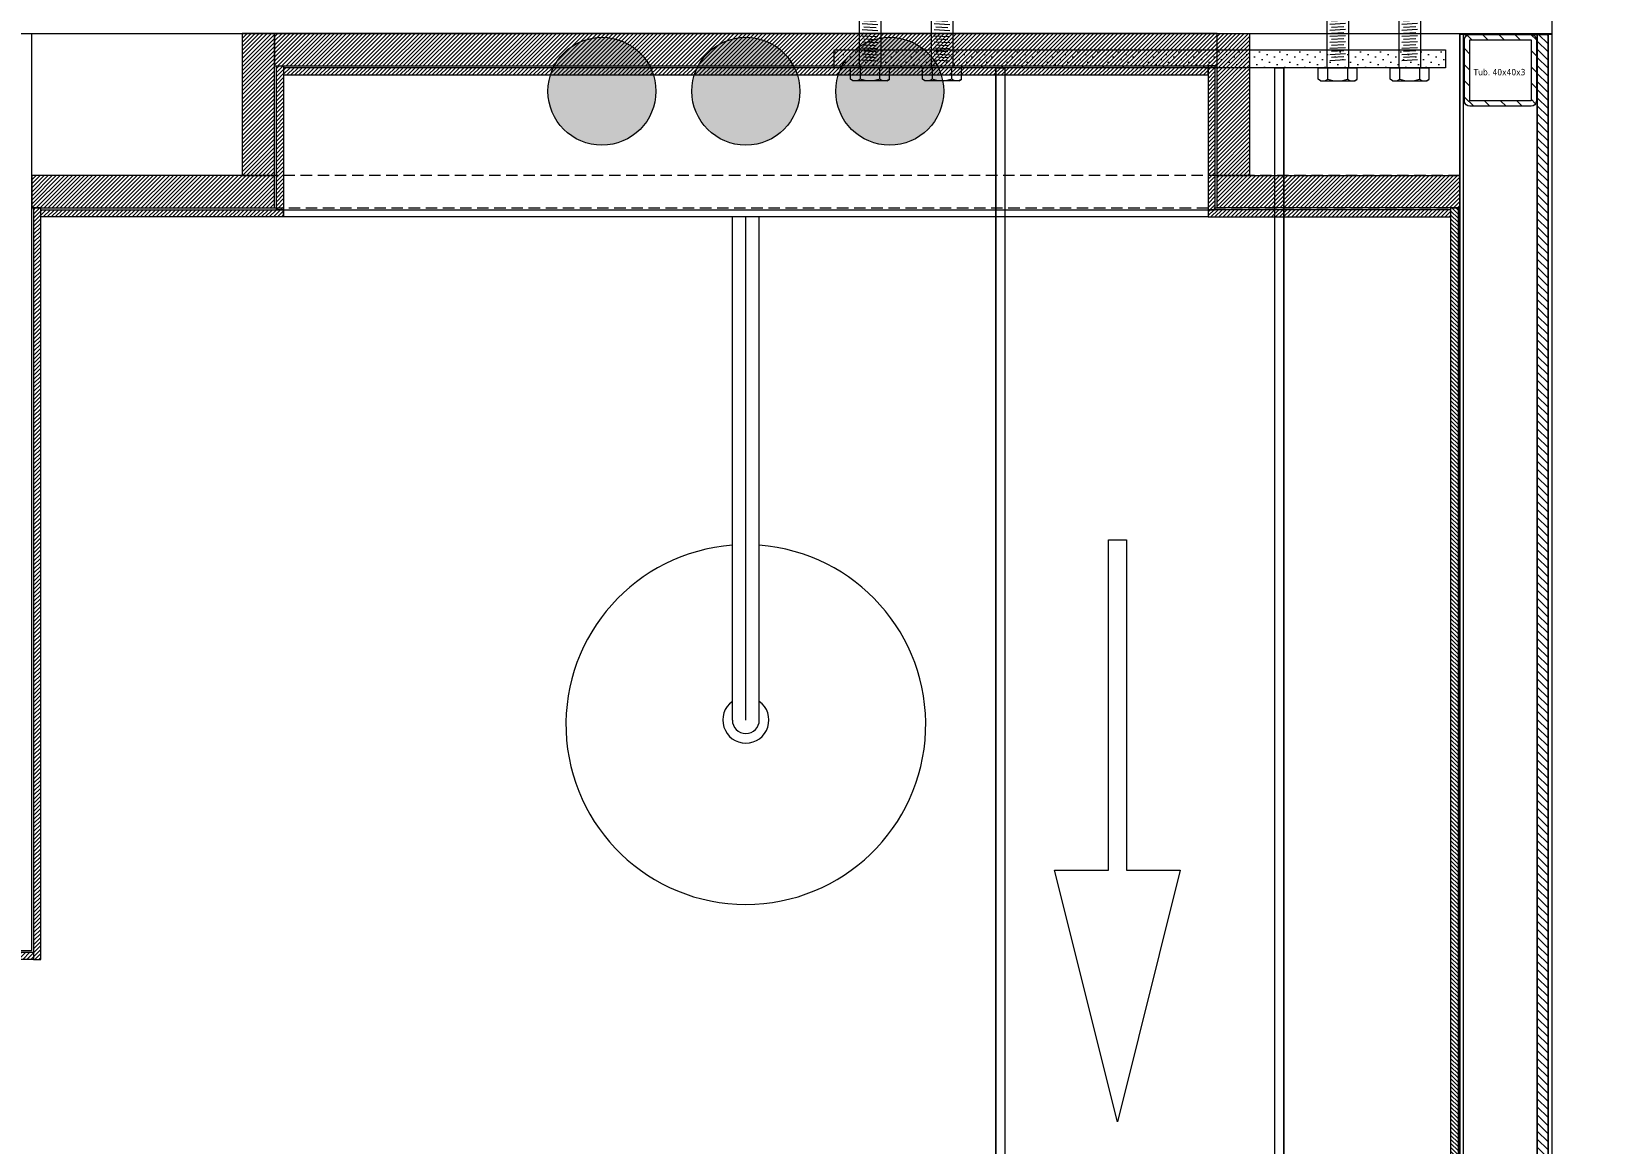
# Model space of a CAD drawing. Header units: millimetres. Extents: x -853320 to 19484, y -510814 to 9708.
# Drawn here: x 14987 to 15869, y 7267 to 7885 of the extents above; entities that cross this region are included whole.
import ezdxf

# ---------------------------------------------------------------- set-up
doc = ezdxf.new("R2010")
doc.units = ezdxf.units.MM
doc.linetypes.add('NASCOSTA', pattern=[9.524999999999999, 6.35, -3.175])
doc.linetypes.add('TRATTOPUNTO', pattern=[25.4, 12.7, -6.35, 0, -6.35])
doc.layers.add('assi', color=1, linetype='TRATTOPUNTO')
doc.layers.add('DS_ST_quote 1_50', color=7, linetype='Continuous')
for name, color, linetype, lineweight in [('F_ESCURSORI_slider', 7, 'Continuous', 0), ('F_IMPIANTO IDRAULICO', 7, 'Continuous', 5), ('F_MINERAL WALL', 6, 'Continuous', 5), ('F_MULTI laminato OPACO', 1, 'Continuous', 5), ('F_MULTI OKUME', 30, 'Continuous', 5), ('F_RIV.to PARETI e SOFFITTO_slider', 7, 'Continuous', 5), ('F_SANITARI', 5, 'Continuous', 5)]:
    doc.layers.add(name, color=color, linetype=linetype, lineweight=lineweight)
doc.layers.add('F_PARETI_slider', color=1, linetype='Continuous', lineweight=5, true_color=0xff0000)
doc.styles.add('ARIAL', font='arial.ttf')
doc.styles.add('Tahoma', font='tahoma.ttf')
doc.dimstyles.new('ISO-100', dxfattribs={"dimtxt": 100, "dimasz": 5, "dimexe": 0.25, "dimexo": 6, "dimgap": 6, "dimtad": 1, "dimtxsty": 'ARIAL', "dimblk": 'ARCHTICK', "dimcen": 2.5, "dimdle": 15, "dimse1": 1, "dimse2": 1, "dimclrd": 256, "dimclre": 256, "dimclrt": 256, "dimadec": 0, "dimazin": 0, "dimtfac": 1, "dimtmove": 0, "dimatfit": 3, "dimldrblk": 'ARCHTICK', "dimfxl": 1, "dimlwd": -1, "dimlwe": -1, "dimarcsym": 0})
pattern_1 = [(45, (-810870.6827330281, -495717.8326504294), (-1.122532015133644, 1.122532015133644), [])]

# ---------------------------------------------------------------- blocks, each defined once
blk = doc.blocks.new('BAGNO_camera doppia_rev.02_pianta')
at = {"layer": 'F_MINERAL WALL', "transparency": 33554508}
h = blk.add_hatch(dxfattribs=at)
h.set_pattern_fill('ANSI31', color=256, scale=0.5)
h.set_pattern_definition([(45, (-810760.6802330285, -495717.8326504292), (-1.122532015133644, 1.122532015133644), [])])
h.paths.add_polyline_path([(33015.6163249009, 22898.6603332865), (33015.6163249016, 22978.6603332858), (33019.61632490207, 22978.6603332858), (33019.61632490137, 22898.6603332865)])
h = blk.add_hatch(dxfattribs=at)
h.set_pattern_fill('ANSI31', color=256, scale=0.5)
h.set_pattern_definition([(45, (-810832.6827330282, -495722.8326504292), (-1.122532015133644, 1.122532015133644), [])])
h.paths.add_polyline_path([(33533.6163249009, 22977.6603332858), (33019.61632490207, 22977.6603332858), (33019.61632490207, 22973.66033328534), (33533.6163249009, 22973.66033328534)])
h = blk.add_hatch(dxfattribs=at)
h.set_pattern_fill('ANSI31', color=256, scale=0.5)
h.set_pattern_definition([(45, (-810836.6802330283, -495717.8326504294), (-1.122532015133644, 1.122532015133644), [])])
h.paths.add_polyline_path([(33537.61632490242, 22898.6603332865), (33537.61632490149, 22978.66033328417), (33533.61632490102, 22978.66033328417), (33533.61632490195, 22898.6603332865)])
at = {"layer": 'F_MINERAL WALL'}
h = blk.add_hatch(dxfattribs=at)
h.set_pattern_fill('ANSI31', color=256, scale=0.5, angle=-1.272221872585407e-14)
h.set_pattern_definition([(44.99999999999999, (853.4978000000046, -643.9999999999891), (-1.122532015133644, 1.122532015133644), [])])
h.paths.add_polyline_path([(32884.6163249016, 22899.66033328639), (32880.6163249016, 22899.66033328639), (32880.6163249016, 22481.66035002907), (32884.6163249016, 22481.66035002907)])
at = {"layer": 'F_MINERAL WALL', "transparency": 33554508}
h = blk.add_hatch(dxfattribs=at)
h.set_pattern_fill('ANSI31', color=256, scale=0.5)
h.set_pattern_definition([(45, (-810760.6802330283, -495717.8326504294), (-1.122532015133644, 1.122532015133644), [])])
h.paths.add_polyline_path([(33019.61632490137, 22894.66033328604), (32884.6163249016, 22894.66033328592), (32884.6163249016, 22898.66033328639), (33019.61632490137, 22898.6603332865)])
h = blk.add_hatch(dxfattribs=at)
h.set_pattern_fill('ANSI31', color=256, scale=0.5)
h.set_pattern_definition([(45, (-810823.1802330283, -495717.8326504294), (-1.122532015133644, 1.122532015133644), [])])
h.paths.add_polyline_path([(33533.616324902, 22894.66033328604), (33668.61632490137, 22894.66033328592), (33668.61632490137, 22898.66033328639), (33533.616324902, 22898.6603332865)])
at = {"layer": 'F_MINERAL WALL'}
h = blk.add_hatch(dxfattribs=at)
h.set_pattern_fill('ANSI31', color=256, scale=0.5, angle=-90.00000000000001)
h.set_pattern_definition([(315, (11801.95599161621, 55629.77885818525), (1.122532015133644, 1.122532015133644), [])])
h.paths.add_polyline_path([(33668.61632490138, 21843.66033328577), (33668.61632490137, 22899.66033328639), (33672.61632490184, 22899.66033328639), (33672.61632490184, 21843.66033328577)])
h = blk.add_hatch(dxfattribs=at)
h.set_pattern_fill('ANSI31', color=256, scale=0.5, angle=-1.272221872585407e-14)
h.set_pattern_definition([(44.99999999999999, (0, 0), (-1.122532015133644, 1.122532015133644), [])])
h.paths.add_polyline_path([(32858.61632490143, 22485.66035002907), (32880.6163249016, 22485.66035002907), (32880.6163249016, 22481.66035002907), (32858.61632490143, 22481.66035002907)])
at = {"layer": 'F_MULTI OKUME', "transparency": 33554508}
h = blk.add_hatch(dxfattribs=at)
h.set_pattern_fill('ANSI31', color=256, scale=0.5)
h.set_pattern_definition([(45, (-810798.6827330284, -495717.8326504294), (-1.122532015133644, 1.122532015133644), [])])
h.paths.add_polyline_path([(32996.61632490138, 22996.66033328522), (32996.61632490138, 22917.66033328592), (33014.61632490091, 22917.66033328592), (33014.61632490091, 22996.66033328522)])
h = blk.add_hatch(dxfattribs=at)
h.set_pattern_fill('ANSI31', color=256, scale=0.5)
h.set_pattern_definition([(45, (-810829.1827330283, -495722.8326504294), (-1.122532015133644, 1.122532015133644), [])])
h.paths.add_polyline_path([(33538.6163249024, 22996.66033328371), (33014.61632490091, 22996.66033328522), (33014.61632490091, 22978.66033328569), (33538.6163249024, 22978.66033328417)])
h = blk.add_hatch(dxfattribs=at)
h.set_pattern_fill('ANSI31', color=256, scale=0.5)
h.set_pattern_definition(pattern_1)
h.paths.add_polyline_path([(33556.61632490194, 22996.66033328522), (33556.61632490194, 22917.66033328592), (33538.6163249024, 22917.66033328592), (33538.6163249024, 22996.66033328522)])
h = blk.add_hatch(dxfattribs=at)
h.set_pattern_fill('ANSI31', color=256, scale=0.5)
h.set_pattern_definition([(45, (-810760.6802330285, -495717.8326504294), (-1.122532015133644, 1.122532015133644), [])])
h.paths.add_polyline_path([(33014.61632490091, 22917.66033328592), (32879.61632490164, 22917.66033328592), (32879.61632490164, 22899.66033328639), (33014.61632490091, 22899.66033328639)])
h = blk.add_hatch(dxfattribs=at)
h.set_pattern_fill('ANSI31', color=256, scale=0.5)
h.set_pattern_definition(pattern_1)
h.paths.add_polyline_path([(33538.6163249024, 22917.66033328592), (33673.61632490183, 22917.66033328592), (33673.61632490183, 22899.66033328639), (33538.6163249024, 22899.66033328639)])
at = {"layer": 'F_MINERAL WALL'}
for points in [[(33015.6163249009, 22898.6603332865), (33015.6163249016, 22978.6603332858), (33019.61632490207, 22978.6603332858), (33019.61632490137, 22898.6603332865)], [(33533.6163249009, 22977.6603332858), (33019.61632490207, 22977.6603332858), (33019.61632490207, 22973.66033328534), (33533.6163249009, 22973.66033328534)], [(33537.61632490242, 22898.6603332865), (33537.61632490149, 22978.66033328417), (33533.61632490102, 22978.66033328417), (33533.61632490195, 22898.6603332865)], [(32884.6163249016, 22899.66033328639), (32880.6163249016, 22899.66033328639), (32880.6163249016, 22481.66035002907), (32884.6163249016, 22481.66035002907)], [(33019.61632490137, 22894.66033328604), (32884.6163249016, 22894.66033328592), (32884.6163249016, 22898.66033328639), (33019.61632490137, 22898.6603332865)], [(33019.61632490137, 22898.6603332865), (33533.616324902, 22898.6603332865), (33533.616324902, 22894.66033328604), (33019.61632490137, 22894.66033328604)], [(33533.616324902, 22894.66033328604), (33668.61632490137, 22894.66033328592), (33668.61632490137, 22898.66033328639), (33533.616324902, 22898.6603332865)], [(33668.61632490138, 21843.66033328577), (33668.61632490137, 22899.66033328639), (33672.61632490184, 22899.66033328639), (33672.61632490184, 21843.66033328577)], [(32858.61632490143, 22485.66035002907), (32880.6163249016, 22485.66035002907), (32880.6163249016, 22481.66035002907), (32858.61632490143, 22481.66035002907)]]:
    blk.add_lwpolyline(points, close=True, dxfattribs=at)
at = {"layer": 'F_MULTI OKUME'}
for points in [[(32996.61632490138, 22996.66033328522), (32996.61632490138, 22917.66033328592), (33014.61632490091, 22917.66033328592), (33014.61632490091, 22996.66033328522)], [(33538.6163249024, 22996.66033328371), (33014.61632490091, 22996.66033328522), (33014.61632490091, 22978.66033328569), (33538.6163249024, 22978.66033328417)], [(33556.61632490194, 22996.66033328522), (33556.61632490194, 22917.66033328592), (33538.6163249024, 22917.66033328592), (33538.6163249024, 22996.66033328522)], [(33014.61632490091, 22917.66033328592), (32879.61632490164, 22917.66033328592), (32879.61632490164, 22899.66033328639), (33014.61632490091, 22899.66033328639)], [(33538.6163249024, 22917.66033328592), (33673.61632490183, 22917.66033328592), (33673.61632490183, 22899.66033328639), (33538.6163249024, 22899.66033328639)]]:
    blk.add_lwpolyline(points, close=True, dxfattribs=at)
at = {"layer": 'F_MULTI OKUME', "linetype": 'NASCOSTA'}
blk.add_lwpolyline([(33673.61632490183, 22917.66033328592), (32879.6163249016, 22917.66033328592), (32879.6163249016, 22899.66033328639), (33673.61632490183, 22899.66033328639)], close=True, dxfattribs=at)
at = {"layer": 'F_SANITARI'}
for p, q in [((33269.11632490149, 22614.80158813833), (33269.11632490149, 22894.6603332858)), ((33276.61632490149, 22614.80158813833), (33276.61632490149, 22894.6603332858)), ((33284.11632490149, 22614.80158813833), (33284.11632490149, 22894.6603332858))]:
    blk.add_line(p, q, dxfattribs=at)
blk.add_lwpolyline([(32826.61632490154, 22486.66035002907), (32879.61632490154, 22486.66035002916), (32879.61632490166, 22996.66033328532), (33673.61632490184, 22996.66033328517), (33673.61632490172, 21811.66033328577), (32826.61632490166, 21811.66033328583)], close=True, dxfattribs=at)
for centre, radius, start, end in [((33276.61632490149, 22612.30158813879), 100, 94.30122230220215, 85.69877769779788), ((33276.61632490149, 22614.80158813833), 12.804250721139, 125.8554956487664, 54.14450435123364), ((33276.61632490149, 22614.80158813833), 7.500000000000284, 180, 0)]:
    blk.add_arc(centre, radius, start, end, dxfattribs=at)
blk = doc.blocks.new('SLIDER grande_lato cucina_pianta_rev.01')
at = {"linetype": 'ByBlock', "lineweight": 9}
h = blk.add_hatch(dxfattribs=at)
h.set_pattern_fill('DOTS', color=256, scale=0.3, angle=-135.0000000000003)
h.set_pattern_definition([(224.9999999999997, (11354.6989689373, -221267.603774734), (0.1683798022700445, -0.5051394068101407), [0, -0.4762500000000001])])
h.paths.add_polyline_path([(276636.9789820173, -68599.35276803863), (276585.9789820173, -68599.35276803863), (276585.9789820173, -68598.85276803863), (276636.9789820173, -68598.85276803863)])
at = {"lineweight": 9}
h = blk.add_hatch(dxfattribs=at)
h.set_pattern_fill('ANSI31', color=1, scale=2, angle=-90.00000000000001)
h.set_pattern_definition([(315, (142421.3026447509, 214979.682499804), (4.490128060534578, 4.490128060534576), [])])
h.paths.add_polyline_path([(276625.4789820173, -68636.35276803863), (276591.4789820173, -68636.35276803863), (276591.4789820173, -68602.35276803863), (276625.4789820173, -68602.35276803863)], flags=16)
edge = h.paths.add_edge_path()
edge.add_arc((276625.4789820173, -68636.35276803863), 3, -90, 0, ccw=False)
edge.add_line((276625.4789820173, -68639.35276803863), (276591.4789820173, -68639.35276803863))
edge.add_arc((276591.4789820173, -68636.35276803863), 3, 180, 270, ccw=False)
edge.add_line((276588.4789820173, -68636.35276803863), (276588.4789820173, -68602.35276803863))
edge.add_arc((276591.4789820173, -68602.35276803863), 3, 90, 180, ccw=False)
edge.add_line((276591.4789820173, -68599.35276803863), (276625.4789820173, -68599.35276803863))
edge.add_arc((276625.4789820173, -68602.35276803863), 3, 0, 90, ccw=False)
edge.add_line((276628.4789820173, -68602.35276803863), (276628.4789820173, -68636.35276803863))
at = {"linetype": 'Continuous', "lineweight": 9}
h = blk.add_hatch(dxfattribs=at)
h.set_pattern_fill('ANSI31', color=34, angle=90, style=0)
h.set_pattern_definition([(135, (0, 0), (-2.245064030267288, -2.245064030267288), [])])
h.paths.add_polyline_path([(276628.9790210808, -69237.85276803875), (276634.9789429538, -69237.85276803875), (276634.9789820173, -68599.35276803863), (276628.9789820173, -68599.35276803863)])
h.paths.add_polyline_path([(276634.9789121706, -69667.85276803834), (276628.9790518641, -69667.85276803834), (276628.9790072923, -69769.35276803863), (276634.9788553245, -69769.35276803863)])
at = {"lineweight": 9}
for p, q in [((276636.9789820173, -68571.85276803863), (276636.9789820173, -68598.85276803863)), ((274828.4789820173, -68598.85276803852), (276636.9789820173, -68598.85276803857))]:
    blk.add_line(p, q, dxfattribs=at)
at = {"color": 1}
blk.add_lwpolyline([(267501.9789820174, -68598.85276803852), (276585.9789820173, -68598.85276803852), (276585.9789820173, -69793.85276803863), (267501.9789820174, -69793.85276803863)], close=True, dxfattribs=at)
at = {"lineweight": 9}
for points in [[(276636.9789820173, -68598.85276803863), (276636.9789820173, -69769.85276803863), (276585.9789820173, -69769.85276803863), (276585.9789820173, -68598.85276803863)], [(276636.9789820173, -68599.35276803863), (276585.9789820173, -68599.35276803863), (276585.9789820173, -68598.85276803863), (276636.9789820173, -68598.85276803863)], [(276634.9789820173, -68599.35276803863), (276634.9789820173, -69769.35276803863), (276587.9789820173, -69769.35276803863), (276587.9789820173, -68599.35276803863)]]:
    blk.add_lwpolyline(points, close=True, dxfattribs=at)
at = {"color": 1, "lineweight": 9}
blk.add_lwpolyline([(276628.4789820173, -68636.35276803863, -0.414213562373095), (276625.4789820173, -68639.35276803863), (276591.4789820173, -68639.35276803863, -0.414213562373095), (276588.4789820173, -68636.35276803863), (276588.4789820173, -68602.35276803863, -0.414213562373095), (276591.4789820173, -68599.35276803863), (276625.4789820173, -68599.35276803863, -0.414213562373095), (276628.4789820173, -68602.35276803863)], format="xyb", close=True, dxfattribs=at)
blk.add_lwpolyline([(276625.4789820173, -68636.35276803863), (276591.4789820173, -68636.35276803863), (276591.4789820173, -68602.35276803863), (276625.4789820173, -68602.35276803863)], close=True, dxfattribs=at)
at = {"color": 32, "linetype": 'ByBlock', "lineweight": 9}
for points in [[(276634.9788553245, -69769.35276803863), (276634.9789820173, -68599.35276803863), (276628.9789820173, -68599.35276803863), (276628.9790072923, -69769.35276803863)], [(276634.9789820173, -69237.85276803875), (276628.9789820173, -69237.85276803875), (276628.9789820173, -68599.35276803863), (276634.9789820173, -68599.35276803863)]]:
    blk.add_lwpolyline(points, close=True, dxfattribs=at)
at = {"color": 30, "lineweight": 9, "insert": (276607.9488286404, -68620.35824106494), "char_height": 3.549, "width": 31.85493257891202, "attachment_point": 5, "style": 'Tahoma', "bg_fill": 3, "box_fill_scale": 1.1, "bg_fill_color": 256, "bg_fill_true_color": 13158600, "bg_fill_transparency": 0}
blk.add_mtext('Tub. 40x40x3', dxfattribs=at)
blk = doc.blocks.new('RIV.to_pareti e soffitto_grande_lato cucina_rev.01_pianta')
at = {"layer": 'F_MULTI laminato OPACO', "color": 3, "linetype": 'NASCOSTA'}
blk.add_lwpolyline([(29676.11852490189, 21800.66033328586), (20592.11852490201, 21800.66033328552), (20592.11852490201, 22976.66033328552), (29676.11852490189, 22976.66033328586)], close=True, dxfattribs=at)
blk = doc.blocks.new('Vite M12x40')
at = {"color": 70, "lineweight": 5}
for p, q in [((455517.338695106, -4111.994407037186), (455517.338695106, -4090.220054028818)), ((455523.6729522485, -4090.220054028818), (455517.338695106, -4090.220054028818)), ((455524.660123677, -4091.521516247769), (455523.6729522485, -4090.220054028818)), ((455524.660123677, -4110.692944818264), (455524.660123677, -4091.521516247769)), ((455478.1201236786, -4095.107230533293), (455477.334409393, -4095.892944818974)), ((455477.334409393, -4106.321516247059), (455477.334409393, -4095.892944818974)), ((455478.1201236786, -4095.107230533293), (455517.338695106, -4095.107230533293)), ((455478.1201236786, -4107.107230532711), (455478.1201236786, -4095.107230533293)), ((455479.3303697472, -4096.72967951282), (455479.8200479809, -4105.484781553212)), ((455481.0705445511, -4097.73988359439), (455481.4472201155, -4104.474577471614)), ((455482.6977166858, -4096.72967951282), (455483.1873949195, -4105.484781553212)), ((455484.4378914897, -4097.73988359439), (455484.8145670542, -4104.474577471614)), ((455486.0650636244, -4096.72967951282), (455486.5547418581, -4105.484781553212)), ((455487.8052384284, -4097.73988359439), (455488.1819139927, -4104.474577471614)), ((455489.4324105631, -4096.72967951282), (455489.9220887967, -4105.484781553212)), ((455491.172585367, -4097.73988359439), (455491.5492609314, -4104.474577471614)), ((455492.7997575017, -4096.72967951282), (455493.2894357353, -4105.484781553212)), ((455494.5399323056, -4097.73988359439), (455494.91660787, -4104.474577471614)), ((455496.1671044403, -4096.72967951282), (455496.656782674, -4105.484781553212)), ((455497.9072792443, -4097.73988359439), (455498.2839548086, -4104.474577471614)), ((455499.5344513789, -4096.72967951282), (455500.0241296126, -4105.484781553212)), ((455501.2746261829, -4097.73988359439), (455501.6513017472, -4104.474577471614)), ((455502.9017983176, -4096.72967951282), (455503.3914765512, -4105.484781553212)), ((455504.6419731214, -4097.73988359439), (455505.0186486859, -4104.474577471614)), ((455506.2691452561, -4096.72967951282), (455506.7588234898, -4105.484781553212)), ((455508.0093200601, -4097.73988359439), (455508.3859956245, -4104.474577471614)), ((455509.6364921948, -4096.72967951282), (455510.1261704285, -4105.484781553212)), ((455511.3766669987, -4097.73988359439), (455511.7533425631, -4104.474577471614)), ((455513.0038391334, -4096.72967951282), (455513.4935173671, -4105.484781553212)), ((455517.338695106, -4095.66364228091), (455523.6729522485, -4095.66364228091)), ((455478.1201236786, -4107.107230532711), (455477.334409393, -4106.321516247059)), ((455478.1201236786, -4107.107230532711), (455517.338695106, -4107.107230532711)), ((455523.6729522485, -4106.550818785123), (455517.338695106, -4106.550818785123)), ((455523.6729522485, -4111.994407037186), (455517.338695106, -4111.994407037186)), ((455524.660123677, -4110.692944818264), (455523.6729522485, -4111.994407037186))]:
    blk.add_line(p, q, dxfattribs=at)
for centre, radius, start, end in [((455520.4143207437, -4092.941848154849), 4.245802933346074, 320.1294504566188, 39.87054954338124), ((455509.1576690864, -4101.107230533002), 15.50245459059637, 339.4427191174254, 20.55728088257456), ((455520.4143207437, -4109.272612911154), 4.245802933346074, 320.1294504566188, 39.87054954338124)]:
    blk.add_arc(centre, radius, start, end, dxfattribs=at)
blk = doc.blocks.new('Pist. c.1150 aperti')
at = {"lineweight": 9}
h = blk.add_hatch(dxfattribs=at)
h.set_pattern_fill('DOTS', color=5, scale=2.5, angle=-45.00000000000001)
h.set_pattern_definition([(315, (309564.5914672922, 239965.4934710739), (4.209495056751166, 1.403165018917055), [0, -3.96875])])
h.paths.add_polyline_path([(461033.3023250753, -13493.24269064387), (461033.3023250753, -13503.24269064387), (461373.3023250753, -13503.24269064387), (461373.3023250753, -13493.24269064387)])
at = {"color": 5, "lineweight": 9}
blk.add_lwpolyline([(461033.3023250753, -13493.24269064387), (461033.3023250753, -13503.24269064387), (461373.3023250753, -13503.24269064387), (461373.3023250753, -13493.24269064387)], close=True, dxfattribs=at)
at = {"color": 1, "lineweight": 5}
blk.add_lwpolyline([(461210.7791396133, -13765.82118569535), (461210.7791396133, -13949.60496482112), (461180.7791396133, -13949.60496482112), (461215.7791396133, -14089.60496482112), (461250.7791396133, -13949.60496482112), (461220.7791396133, -13949.60496482112), (461220.7791396133, -13765.82118569535)], close=True, dxfattribs=at)
at = {"layer": 'assi', "color": 175, "linetype": 'Continuous', "lineweight": 5, "ltscale": 0.2}
for points in [[(461123.3023250753, -15763.24269064387), (461123.3023250753, -13503.24269064387), (461283.3023250753, -13503.24269064387), (461283.3023250753, -15763.24269064387)], [(461128.3023250753, -13503.24269064387), (461123.3023250753, -13503.24269064387), (461123.3023250753, -15683.24064737709), (461128.3023250753, -15683.24064737709)], [(461128.3023250753, -15763.24269064387), (461128.3023250753, -13503.24269064387), (461278.3023250753, -13503.24269064387), (461278.3023250753, -15763.24269064387)], [(461283.3023250753, -13503.24269064387), (461278.3023250753, -13503.24269064387), (461278.3023250753, -15763.24269064387), (461283.3023250753, -15763.24269064387)]]:
    blk.add_lwpolyline(points, close=True, dxfattribs=at)
at = {"color": 1, "lineweight": 5, "xscale": -1, "rotation": 90}
for p in [(456952.1950945422, 442014.0960044621), (456992.1950945422, 442014.0960044621)]:
    blk.add_blockref('Vite M12x40', p, dxfattribs=at)
at = {"color": 1, "lineweight": 5, "rotation": 270}
for p in [(465414.4095556083, 442014.0960044621), (465454.4095556083, 442014.0960044621)]:
    blk.add_blockref('Vite M12x40', p, dxfattribs=at)
blk = doc.blocks.new('_ArchTick')
at = {"color": 0, "linetype": 'ByBlock', "const_width": 0.15}
blk.add_lwpolyline([(-0.5, -0.5), (0.5, 0.5)], dxfattribs=at)
blk = doc.blocks.new('*D146')
at = {"layer": 'Defpoints', "color": 0, "transparency": 16777216}
for p in [(5588.55600984205, 7348.814783790211), (19268.52430637777, 2810.660116408286), (19483.82397764139, 2810.660116408287)]:
    blk.add_point(p, dxfattribs=at)
at = {"layer": 'DS_ST_quote 1_50', "transparency": 16777216}
blk.add_line((19268.52430637777, 7363.814783790213), (19268.52430637777, 2795.660116408286), dxfattribs=at)
at = {"layer": 'DS_ST_quote 1_50', "transparency": 16777216, "xscale": 5, "yscale": 5, "zscale": 5}
for p, rotation in [((19268.52430637777, 7348.814783790213), 90), ((19268.52430637777, 2810.660116408286), 270)]:
    blk.add_blockref('_ArchTick', p, dxfattribs=dict(at, rotation=rotation))
at = {"layer": 'DS_ST_quote 1_50', "transparency": 16777216, "insert": (19202.42880842415, 5079.737450099244), "char_height": 100, "attachment_point": 5, "rotation": 90, "style": 'ARIAL'}
blk.add_mtext('4538,15', dxfattribs=at)

msp = doc.modelspace()

# ---------------------------------------------------------------- block references
at = {"layer": 'F_IMPIANTO IDRAULICO', "color": 1}
msp.add_blockref('BAGNO_camera doppia_rev.02_pianta', (-17892.76580270392, -15112.84535749739), dxfattribs=at)

# ---------------------------------------------------------------- next in the draw order: block references
at = {"layer": 'F_PARETI_slider'}
msp.add_blockref('SLIDER grande_lato cucina_pianta_rev.01', (-260805.1284249818, 76482.66772708284), dxfattribs=at)

# ---------------------------------------------------------------- next in the draw order: hatches: boundary and pattern name
at = {"layer": 'F_IMPIANTO IDRAULICO', "transparency": 33554687}
h = msp.add_hatch(color=1, dxfattribs=at)
h.dxf.hatch_style = 1
edge = h.paths.add_edge_path()
edge.add_arc((15303.85052219757, 7851.692055496355), 30, 0, 360)
at = {"layer": 'F_IMPIANTO IDRAULICO', "true_color": 0x139b48, "transparency": 33554687}
h = msp.add_hatch(color=114, dxfattribs=at)
h.dxf.hatch_style = 1
edge = h.paths.add_edge_path()
edge.add_arc((15383.85052219757, 7851.692055496355), 30, 0, 360)
at = {"layer": 'F_IMPIANTO IDRAULICO'}
h = msp.add_hatch(color=160, dxfattribs=at)
h.dxf.hatch_style = 1
edge = h.paths.add_edge_path()
edge.add_arc((15463.85052219757, 7851.692055496355), 30, 0, 360)

# ---------------------------------------------------------------- next in the draw order: linework, layer by layer
for centre in [(15303.85052219757, 7851.692055496355), (15383.85052219757, 7851.692055496355), (15463.85052219757, 7851.692055496355)]:
    msp.add_circle(centre, 30, dxfattribs=at)

# ---------------------------------------------------------------- next in the draw order: block references
at = {"layer": 'F_ESCURSORI_slider', "lineweight": 13, "xscale": -1}
msp.add_blockref('Pist. c.1150 aperti', (476806.1698763511, 21368.05566196083), dxfattribs=at)
at = {"layer": 'F_RIV.to PARETI e SOFFITTO_slider'}
msp.add_blockref('RIV.to_pareti e soffitto_grande_lato cucina_rev.01_pianta', (-13895.26796786645, -15092.84537424143), dxfattribs=at)

# ---------------------------------------------------------------- next in the draw order: dimensions: what is measured, and where the dimension line sits
at = {"layer": 'DS_ST_quote 1_50', "color": 4}
dim = msp.add_linear_dim(base=(19268.52430637777, 2810.660116408286), p1=(5588.556009842048, 7348.814783790207), p2=(19483.82397764139, 2810.660116408286), angle=90, dimstyle='ISO-100', dxfattribs=at)
dim.commit()
dim.dimension.update_dxf_attribs({"geometry": '*D146', "text_midpoint": (19202.42880842415, 5079.737450099244)})

doc.saveas('drawing.dxf')
